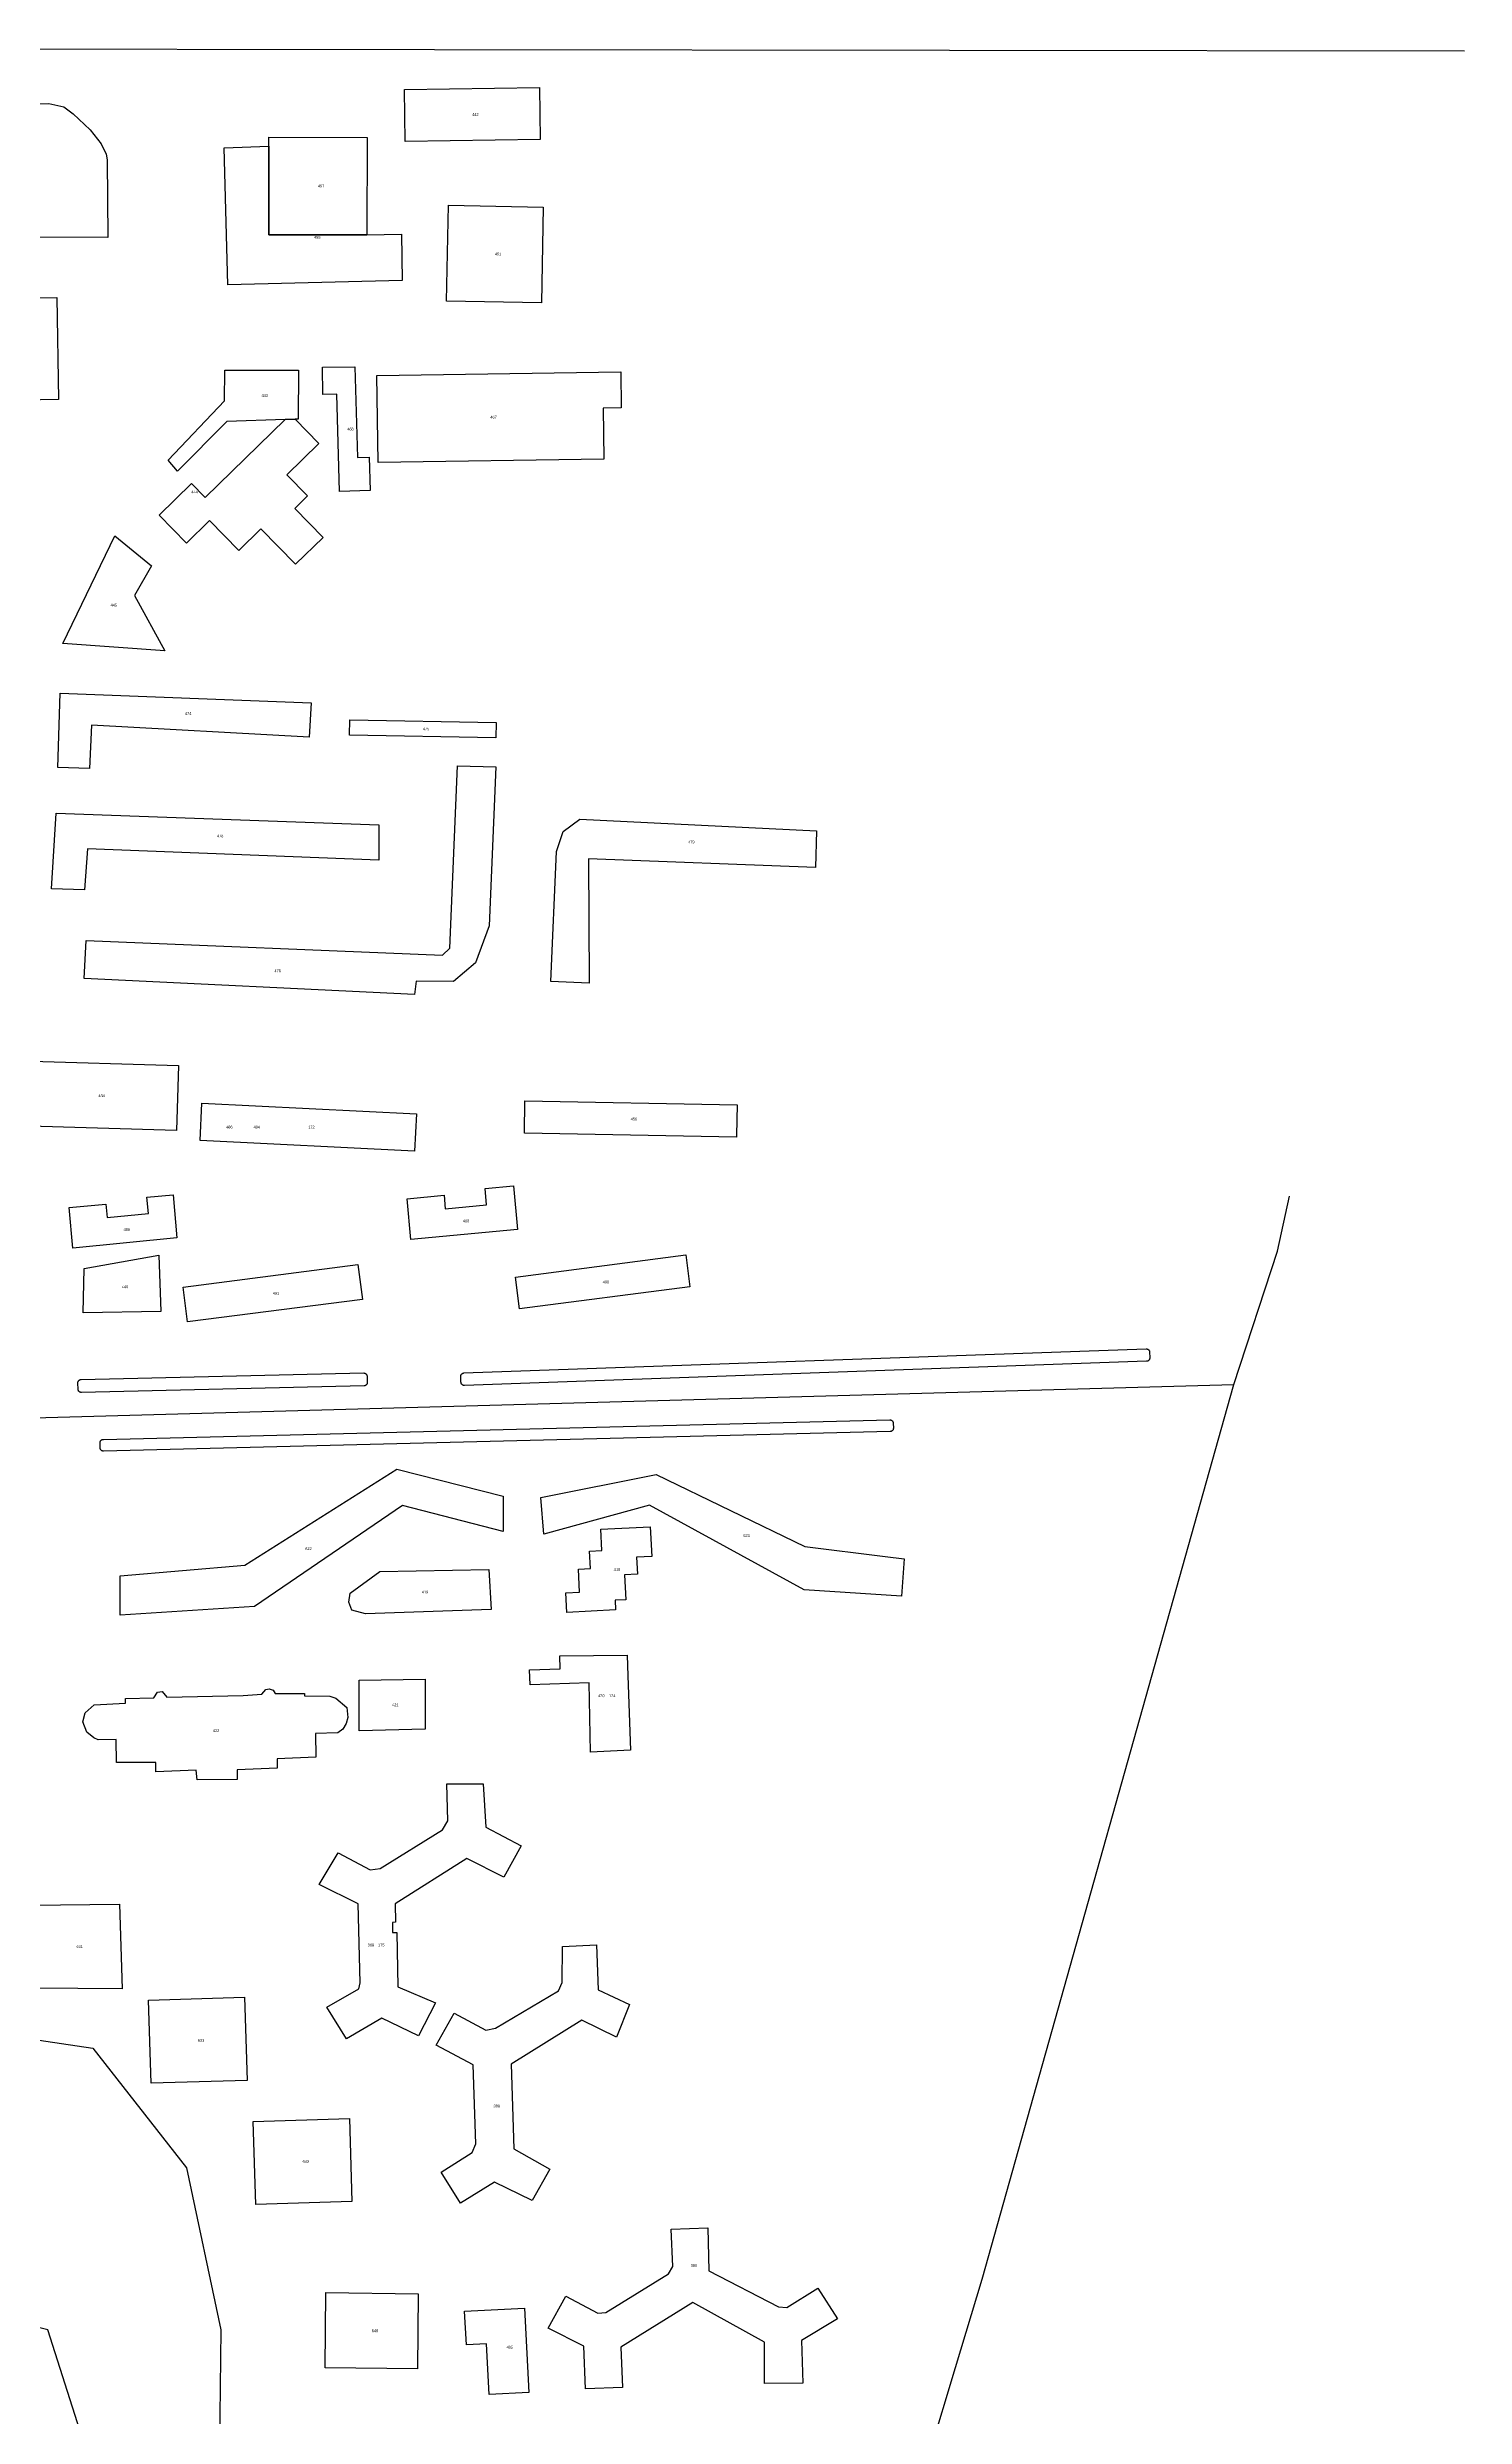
# Model space of a CAD drawing. Header units: inches. Extents: x 446772 to 450278, y 4426030 to 4428716.
# Drawn here: x 449834 to 450265, y 4427070 to 4427792 of the extents above; entities that cross this region are included whole.
import ezdxf

# ---------------------------------------------------------------- set-up
doc = ezdxf.new("R2010")
doc.units = ezdxf.units.IN
doc.header["$MEASUREMENT"] = 0
for name, color, linetype in [('BuildingCreator', 10, 'Continuous'), ('BuildingCreatorAnno', 10, 'Continuous'), ('GreenBelt3D', 10, 'Continuous'), ('Road3D', 10, 'Continuous'), ('SanDianShu02', 10, 'Continuous')]:
    doc.layers.add(name, color=color, linetype=linetype)

msp = doc.modelspace()

# ---------------------------------------------------------------- linework, layer by layer
at = {"layer": 'BuildingCreator'}
for points in [[(449942.63, 4427763.53), (449942.39, 4427779.43), (449983.53, 4427780.06), (449983.77, 4427764.16)], [(449851.5, 4427759.73), (449851.83, 4427757.95), (449852.01, 4427734.31), (449808.4, 4427734.38), (449809.36, 4427762.02), (449801.07, 4427761.63), (449800.97, 4427746.53), (449787.75, 4427746.84), (449787.85, 4427775.04), (449834.02, 4427775.17), (449838.62, 4427774.14), (449841.51, 4427772.01), (449846.68, 4427767.09), (449849.98, 4427762.85)], [(449941.5, 4427735.27), (449941.71, 4427721.25), (449888.59, 4427719.89), (449887.51, 4427761.62), (449901.13, 4427762.16), (449901.07, 4427735.16), (449930.96, 4427735.11)], [(449901.07, 4427735.16), (449901.13, 4427762.16), (449901.11, 4427764.85), (449931.01, 4427764.8), (449930.96, 4427735.11)], [(449984.15, 4427714.36), (449955.24, 4427714.95), (449955.82, 4427744.14), (449984.74, 4427743.55)], [(449809.71, 4427684.47), (449809.21, 4427715.57), (449836.54, 4427716), (449837.03, 4427684.9)], [(449873.25, 4427663.07), (449870.45, 4427666.41), (449887.62, 4427684.49), (449887.69, 4427693.89), (449910.15, 4427693.83), (449910.07, 4427678.99), (449909.09, 4427678.95), (449906.11, 4427678.85), (449888.3, 4427678.24)], [(449928.09, 4427667.3), (449931.71, 4427667.39), (449931.99, 4427657.22), (449922.58, 4427656.96), (449921.78, 4427686.54), (449917.53, 4427686.44), (449917.49, 4427694.78), (449927.34, 4427694.9)], [(449934.44, 4427665.73), (449934.03, 4427692.28), (450008.32, 4427693.41), (450008.49, 4427682.36), (450002.93, 4427682.28), (450003.17, 4427666.78)], [(449908.99, 4427651.76), (449917.61, 4427642.9), (449909.22, 4427634.72), (449898.7, 4427645.53), (449891.93, 4427638.93), (449883.03, 4427648.08), (449875.98, 4427641.21), (449867.68, 4427649.74), (449877.55, 4427659.35), (449881.7, 4427655.08), (449906.11, 4427678.85), (449909.09, 4427678.95), (449916.35, 4427671.49), (449906.63, 4427662.02), (449912.91, 4427655.57)], [(449869.4, 4427608.38), (449838.31, 4427610.56), (449854.2, 4427643.45), (449865.29, 4427634.3), (449860.18, 4427625.2)], [(449913.38, 4427582.05), (449847.09, 4427585.71), (449846.49, 4427572.51), (449836.76, 4427572.79), (449837.51, 4427595.43), (449913.98, 4427592.55)], [(449970.29, 4427581.83), (449925.71, 4427582.66), (449925.79, 4427587.32), (449970.38, 4427586.49)], [(449964.04, 4427513.32), (449957.34, 4427507.59), (449945.99, 4427507.67), (449945.45, 4427503.68), (449844.78, 4427508.47), (449845.46, 4427520.12), (449953.98, 4427515.6), (449956.21, 4427517.81), (449958.55, 4427573.29), (449970.24, 4427572.99), (449968.21, 4427524.61)], [(449934.63, 4427544.53), (449845.81, 4427548.02), (449844.96, 4427535.49), (449834.89, 4427535.89), (449836.32, 4427558.86), (449934.66, 4427555.35)], [(450067.66, 4427542.35), (449998.47, 4427544.94), (449998.73, 4427507.08), (449987.04, 4427507.61), (449988.75, 4427547.22), (449990.76, 4427553.31), (449995.9, 4427557.05), (450067.99, 4427553.56)], [(449872.98, 4427462.21), (449824.78, 4427463.61), (449825.35, 4427483.38), (449873.55, 4427481.99)], [(449945.52, 4427455.92), (449880.15, 4427459.18), (449880.72, 4427470.54), (449946.09, 4427467.29)], [(449945.52, 4427455.92), (449880.15, 4427459.18), (449880.72, 4427470.54), (449946.09, 4427467.29)], [(449945.52, 4427455.92), (449880.15, 4427459.18), (449880.72, 4427470.54), (449946.09, 4427467.29)], [(450043.61, 4427460.2), (449978.96, 4427461.38), (449979.14, 4427471.22), (450043.79, 4427470), (450043.59, 4427460.76)], [(449976.85, 4427431.99), (449944.38, 4427429.01), (449943.23, 4427441.41), (449954.49, 4427442.45), (449954.87, 4427438.36), (449967.44, 4427439.51), (449966.98, 4427444.5), (449975.62, 4427445.3)], [(449873.02, 4427429.52), (449841.35, 4427426.36), (449840.2, 4427438.77), (449851.46, 4427439.8), (449851.84, 4427435.71), (449864.41, 4427436.87), (449863.95, 4427441.85), (449871.98, 4427442.65)], [(449844.53, 4427406.68), (449844.78, 4427420.17), (449867.56, 4427424.21), (449868.21, 4427407.07)], [(449977.52, 4427407.82), (449976.26, 4427417.56), (450028.17, 4427424.27), (450029.43, 4427414.52)], [(449876.34, 4427403.88), (449874.97, 4427414.47), (449928.26, 4427421.35), (449929.63, 4427410.75)], [(449972.55, 4427339.97), (449941.82, 4427347.89), (449896.74, 4427317.13), (449855.76, 4427314.5), (449855.76, 4427326.51), (449893.81, 4427329.73), (449940.06, 4427359.03), (449972.55, 4427350.81)], [(450094.7, 4427331.67), (450093.89, 4427320.32), (450064.18, 4427322.23), (450017.06, 4427348.03), (449984.86, 4427339.25), (449983.98, 4427350.39), (450019.11, 4427357.41), (450064.47, 4427335.42), (450088.87, 4427332.39)], [(449991.9, 4427315.38), (449991.6, 4427321.35), (449995.81, 4427321.56), (449995.46, 4427328.52), (449999.1, 4427328.7), (449998.84, 4427334.02), (450002.6, 4427334.21), (450002.28, 4427340.72), (450017.32, 4427341.47), (450017.77, 4427332.38), (450013.13, 4427332.15), (450013.39, 4427327.03), (450009.47, 4427326.83), (450009.85, 4427319.23), (450006.6, 4427319.07), (450006.75, 4427316.12)], [(449930.55, 4427314.95), (449926.35, 4427316), (449925.51, 4427318.52), (449925.93, 4427321.26), (449934.96, 4427327.78), (449968.17, 4427328.4), (449968.8, 4427316.2)], [(450011.26, 4427273.35), (449999.13, 4427272.77), (449998.68, 4427293.86), (449980.75, 4427293.32), (449980.53, 4427297.87), (449989.92, 4427298.14), (449989.77, 4427302.13), (450010.25, 4427302.33), (450010.47, 4427296)], [(450011.26, 4427273.35), (449999.13, 4427272.77), (449998.68, 4427293.86), (449980.75, 4427293.32), (449980.53, 4427297.87), (449989.92, 4427298.14), (449989.77, 4427302.13), (450010.25, 4427302.33), (450010.47, 4427296)], [(449928.67, 4427279.31), (449928.59, 4427294.7), (449948.73, 4427295.02), (449948.72, 4427279.76)], [(449903.05, 4427290.62), (449911.92, 4427290.68), (449911.92, 4427289.9), (449919.68, 4427289.85), (449921.47, 4427289.28), (449924.87, 4427286.37), (449925.19, 4427283.37), (449924.66, 4427281.49), (449923.63, 4427279.83), (449922.08, 4427278.62), (449915.34, 4427278.44), (449915.46, 4427271.23), (449903.68, 4427270.75), (449903.66, 4427267.87), (449891.46, 4427267.39), (449891.44, 4427264.4), (449879.23, 4427264.37), (449879, 4427267.26), (449866.7, 4427266.79), (449866.64, 4427269.67), (449854.69, 4427269.64), (449854.56, 4427276.64), (449849.1, 4427276.56), (449847.74, 4427277.13), (449845.62, 4427278.92), (449844.44, 4427282.03), (449845.14, 4427284.8), (449847.89, 4427287.23), (449857.45, 4427287.72), (449857.46, 4427289.16), (449866.09, 4427289.32), (449867.12, 4427291.09), (449868.57, 4427291.3), (449870.01, 4427289.52), (449893.23, 4427290.03), (449898.95, 4427290.43), (449900.15, 4427291.87), (449901.18, 4427292.08), (449902.46, 4427291.63)], [(449972.68, 4427234.65), (449961.45, 4427240.39), (449939.6, 4427226.55), (449939.73, 4427221), (449938.79, 4427220.9), (449938.77, 4427217.79), (449940.05, 4427217.78), (449940.45, 4427201.24), (449951.86, 4427196.39), (449946.67, 4427186.32), (449935.53, 4427191.73), (449924.73, 4427185.47), (449918.82, 4427195.06), (449928.5, 4427200.66), (449928.94, 4427202.54), (449928.33, 4427226.52), (449916.43, 4427232.48), (449922.21, 4427242.1), (449931.99, 4427236.93), (449935.06, 4427237.35), (449954, 4427249.1), (449955.64, 4427251.86), (449955.38, 4427263.08), (449966.38, 4427263.11), (449967.23, 4427249.9), (449977.95, 4427244.27)], [(449972.68, 4427234.65), (449961.45, 4427240.39), (449939.6, 4427226.55), (449939.73, 4427221), (449938.79, 4427220.9), (449938.77, 4427217.79), (449940.05, 4427217.78), (449940.45, 4427201.24), (449951.86, 4427196.39), (449946.67, 4427186.32), (449935.53, 4427191.73), (449924.73, 4427185.47), (449918.82, 4427195.06), (449928.5, 4427200.66), (449928.94, 4427202.54), (449928.33, 4427226.52), (449916.43, 4427232.48), (449922.21, 4427242.1), (449931.99, 4427236.93), (449935.06, 4427237.35), (449954, 4427249.1), (449955.64, 4427251.86), (449955.38, 4427263.08), (449966.38, 4427263.11), (449967.23, 4427249.9), (449977.95, 4427244.27)], [(449856.4, 4427200.69), (449829.38, 4427200.85), (449828.6, 4427226.16), (449855.59, 4427226.43)], [(450007.08, 4427185.92), (449996.46, 4427191.09), (449974.95, 4427177.7), (449975.71, 4427151.94), (449986.77, 4427145.76), (449981.33, 4427136.14), (449969.84, 4427141.77), (449959.47, 4427135.4), (449953.65, 4427144.76), (449963.08, 4427150.8), (449964.2, 4427153.46), (449963.34, 4427177.55), (449952.11, 4427183.51), (449957.56, 4427193.24), (449967.25, 4427188.07), (449970.16, 4427188.72), (449989.35, 4427200.02), (449990.47, 4427202.56), (449990.55, 4427213.55), (450000.91, 4427214.04), (450001.49, 4427200.4), (450010.98, 4427195.85)], [(449865.21, 4427171.88), (449864.43, 4427197.19), (449893.73, 4427198.09), (449894.51, 4427172.78)], [(449897.11, 4427134.97), (449896.33, 4427160.28), (449925.64, 4427161.18), (449926.42, 4427135.87)], [(450056.43, 4427103.8), (450058.99, 4427103.56), (450068.42, 4427109.49), (450074.42, 4427100.12), (450063.45, 4427093.54), (450063.79, 4427080.55), (450052.18, 4427080.4), (450052.18, 4427092.95), (450030.33, 4427105.09), (450008.39, 4427091.47), (450008.91, 4427079.15), (449997.64, 4427078.78), (449997.13, 4427091.77), (449986.24, 4427097.29), (449991.6, 4427107.02), (450001.38, 4427101.85), (450003.77, 4427102.05), (450022.88, 4427113.8), (450024.17, 4427116.01), (450023.74, 4427127.44), (450034.92, 4427127.81), (450035.17, 4427114.71)], [(449946.39, 4427084.84), (449918.27, 4427085.22), (449918.51, 4427108.09), (449946.63, 4427107.7)], [(449980.3, 4427077.7), (449968.24, 4427077.08), (449967.45, 4427092.49), (449961.3, 4427092.17), (449960.76, 4427102.46), (449978.98, 4427103.39)]]:
    msp.add_lwpolyline(points, close=True, dxfattribs=at)
at = {"layer": 'GreenBelt3D'}
for points in [[(450168.59, 4427391.87, 50), (449960.69, 4427384.52, 50), (449960.61, 4427384.52, 50), (449960.52, 4427384.53, 50), (449960.43, 4427384.54, 50), (449960.34, 4427384.57, 50), (449960.26, 4427384.6, 50), (449960.18, 4427384.64, 50), (449960.1, 4427384.68, 50), (449960.03, 4427384.73, 50), (449959.96, 4427384.79, 50), (449959.9, 4427384.86, 50), (449959.84, 4427384.93, 50), (449959.79, 4427385, 50), (449959.75, 4427385.08, 50), (449959.71, 4427385.17, 50), (449959.69, 4427385.25, 50), (449959.67, 4427385.34, 50), (449959.66, 4427385.43, 50), (449959.65, 4427385.48, 50), (449959.59, 4427387.23, 50), (449959.59, 4427387.28, 50), (449959.59, 4427387.32, 50), (449959.59, 4427387.41, 50), (449959.6, 4427387.49, 50), (449959.62, 4427387.58, 50), (449959.65, 4427387.67, 50), (449959.69, 4427387.75, 50), (449959.73, 4427387.83, 50), (449959.78, 4427387.9, 50), (449959.83, 4427387.97, 50), (449959.9, 4427388.04, 50), (449959.96, 4427388.1, 50), (449960.04, 4427388.15, 50), (449960.11, 4427388.2, 50), (449960.19, 4427388.24, 50), (449960.28, 4427388.27, 50), (449960.36, 4427388.29, 50), (449960.45, 4427388.31, 50), (449960.54, 4427388.32, 50), (449960.55, 4427388.32, 50), (450168.45, 4427395.67, 50), (450168.53, 4427395.67, 50), (450168.62, 4427395.66, 50), (450168.71, 4427395.65, 50), (450168.8, 4427395.62, 50), (450168.88, 4427395.59, 50), (450168.96, 4427395.55, 50), (450169.04, 4427395.51, 50), (450169.11, 4427395.45, 50), (450169.18, 4427395.39, 50), (450169.24, 4427395.33, 50), (450169.3, 4427395.26, 50), (450169.35, 4427395.18, 50), (450169.39, 4427395.11, 50), (450169.42, 4427395.02, 50), (450169.45, 4427394.94, 50), (450169.47, 4427394.85, 50), (450169.48, 4427394.76, 50), (450169.49, 4427394.71, 50), (450169.55, 4427392.91, 50), (450169.55, 4427392.87, 50), (450169.55, 4427392.78, 50), (450169.53, 4427392.69, 50), (450169.51, 4427392.61, 50), (450169.49, 4427392.52, 50), (450169.45, 4427392.44, 50), (450169.41, 4427392.36, 50), (450169.36, 4427392.28, 50), (450169.3, 4427392.21, 50), (450169.24, 4427392.15, 50), (450169.17, 4427392.09, 50), (450169.1, 4427392.04, 50), (450169.02, 4427391.99, 50), (450168.94, 4427391.95, 50), (450168.86, 4427391.92, 50), (450168.77, 4427391.9, 50), (450168.68, 4427391.88, 50), (450168.6, 4427391.87, 50)], [(449930.1, 4427384.39, 50), (449843.97, 4427382.4, 50), (449843.91, 4427382.4, 50), (449843.82, 4427382.41, 50), (449843.73, 4427382.43, 50), (449843.64, 4427382.45, 50), (449843.56, 4427382.48, 50), (449843.48, 4427382.52, 50), (449843.4, 4427382.57, 50), (449843.33, 4427382.62, 50), (449843.26, 4427382.68, 50), (449843.2, 4427382.75, 50), (449843.14, 4427382.82, 50), (449843.09, 4427382.89, 50), (449843.05, 4427382.97, 50), (449843.01, 4427383.05, 50), (449842.99, 4427383.14, 50), (449842.97, 4427383.22, 50), (449842.95, 4427383.31, 50), (449842.95, 4427383.38, 50), (449842.91, 4427385.24, 50), (449842.91, 4427385.31, 50), (449842.91, 4427385.33, 50), (449842.91, 4427385.42, 50), (449842.92, 4427385.51, 50), (449842.94, 4427385.6, 50), (449842.97, 4427385.68, 50), (449843, 4427385.77, 50), (449843.05, 4427385.84, 50), (449843.1, 4427385.92, 50), (449843.15, 4427385.99, 50), (449843.21, 4427386.05, 50), (449843.28, 4427386.11, 50), (449843.36, 4427386.17, 50), (449843.43, 4427386.21, 50), (449843.51, 4427386.25, 50), (449843.6, 4427386.28, 50), (449843.68, 4427386.31, 50), (449843.77, 4427386.32, 50), (449843.86, 4427386.33, 50), (449843.88, 4427386.33, 50), (449843.95, 4427386.33, 50), (449930, 4427388.32, 50), (449930.07, 4427388.32, 50), (449930.16, 4427388.31, 50), (449930.25, 4427388.29, 50), (449930.34, 4427388.27, 50), (449930.42, 4427388.24, 50), (449930.5, 4427388.2, 50), (449930.58, 4427388.15, 50), (449930.65, 4427388.1, 50), (449930.72, 4427388.04, 50), (449930.78, 4427387.97, 50), (449930.84, 4427387.9, 50), (449930.89, 4427387.83, 50), (449930.93, 4427387.75, 50), (449930.96, 4427387.67, 50), (449930.99, 4427387.58, 50), (449931.01, 4427387.49, 50), (449931.02, 4427387.41, 50), (449931.03, 4427387.34, 50), (449931.07, 4427385.41, 50), (449931.07, 4427385.39, 50), (449931.07, 4427385.3, 50), (449931.06, 4427385.21, 50), (449931.04, 4427385.12, 50), (449931.01, 4427385.04, 50), (449930.97, 4427384.95, 50), (449930.93, 4427384.87, 50), (449930.88, 4427384.8, 50), (449930.83, 4427384.73, 50), (449930.76, 4427384.66, 50), (449930.7, 4427384.61, 50), (449930.62, 4427384.55, 50), (449930.55, 4427384.51, 50), (449930.47, 4427384.47, 50), (449930.38, 4427384.44, 50), (449930.29, 4427384.41, 50), (449930.21, 4427384.4, 50), (449930.12, 4427384.39, 50)], [(450090.43, 4427370.47, 50), (449850.72, 4427364.52, 50), (449850.65, 4427364.52, 50), (449850.56, 4427364.53, 50), (449850.47, 4427364.54, 50), (449850.38, 4427364.57, 50), (449850.3, 4427364.6, 50), (449850.22, 4427364.64, 50), (449850.14, 4427364.68, 50), (449850.07, 4427364.74, 50), (449850, 4427364.8, 50), (449849.94, 4427364.86, 50), (449849.88, 4427364.93, 50), (449849.83, 4427365.01, 50), (449849.79, 4427365.08, 50), (449849.76, 4427365.17, 50), (449849.73, 4427365.25, 50), (449849.71, 4427365.34, 50), (449849.7, 4427365.43, 50), (449849.69, 4427365.49, 50), (449849.66, 4427366.99, 50), (449849.65, 4427367.05, 50), (449849.65, 4427367.08, 50), (449849.66, 4427367.17, 50), (449849.67, 4427367.25, 50), (449849.69, 4427367.34, 50), (449849.72, 4427367.43, 50), (449849.75, 4427367.51, 50), (449849.79, 4427367.59, 50), (449849.84, 4427367.66, 50), (449849.9, 4427367.73, 50), (449849.96, 4427367.8, 50), (449850.03, 4427367.86, 50), (449850.1, 4427367.91, 50), (449850.18, 4427367.96, 50), (449850.26, 4427368, 50), (449850.34, 4427368.03, 50), (449850.43, 4427368.05, 50), (449850.52, 4427368.07, 50), (449850.61, 4427368.07, 50), (449850.63, 4427368.07, 50), (449850.7, 4427368.08, 50), (450090.34, 4427374.03, 50), (450090.41, 4427374.03, 50), (450090.5, 4427374.02, 50), (450090.59, 4427374, 50), (450090.67, 4427373.98, 50), (450090.76, 4427373.95, 50), (450090.84, 4427373.91, 50), (450090.92, 4427373.86, 50), (450090.99, 4427373.81, 50), (450091.06, 4427373.75, 50), (450091.12, 4427373.69, 50), (450091.17, 4427373.62, 50), (450091.22, 4427373.54, 50), (450091.27, 4427373.46, 50), (450091.3, 4427373.38, 50), (450091.33, 4427373.29, 50), (450091.35, 4427373.21, 50), (450091.36, 4427373.12, 50), (450091.37, 4427373.05, 50), (450091.4, 4427371.5, 50), (450091.4, 4427371.47, 50), (450091.4, 4427371.38, 50), (450091.39, 4427371.29, 50), (450091.37, 4427371.21, 50), (450091.34, 4427371.12, 50), (450091.31, 4427371.04, 50), (450091.26, 4427370.96, 50), (450091.21, 4427370.88, 50), (450091.16, 4427370.81, 50), (450091.1, 4427370.75, 50), (450091.03, 4427370.69, 50), (450090.96, 4427370.64, 50), (450090.88, 4427370.59, 50), (450090.8, 4427370.55, 50), (450090.71, 4427370.52, 50), (450090.63, 4427370.5, 50), (450090.54, 4427370.48, 50), (450090.45, 4427370.47, 50)]]:
    msp.add_polyline3d(points, close=True, dxfattribs=at)
at = {"layer": 'Road3D'}
msp.add_line((449434.13, 4427363.54, 50), (450195.16, 4427384.85, 50), dxfattribs=at)
for points in [[(449443.48, 4427787.63, 50), (449480.67, 4427792.23, 50), (450265.49, 4427791.23, 50)], [(450195.16, 4427384.85, 50), (450208.49, 4427425.44, 50), (450212.08, 4427442.19, 50)], [(450040.5, 4426909.67, 50), (450062.75, 4426959.08, 50), (450070.79, 4426977.23, 50), (450085.46, 4427011.5, 50), (450090.99, 4427025.22, 50), (450095.26, 4427037.76, 50), (450102.54, 4427059.25, 50), (450110.31, 4427085.26, 50), (450118.51, 4427112.18, 50), (450195.16, 4427384.85, 50)]]:
    msp.add_polyline3d(points, dxfattribs=at)
at = {"layer": 'SanDianShu02'}
msp.add_lwpolyline([(449627.58, 4427099.98), (449695.22, 4427164.38), (449764.17, 4427194.95), (449847.42, 4427182.59), (449876.04, 4427146.17), (449886.45, 4427096.73), (449885.8, 4427035.59), (449867.58, 4427000.47), (449853.27, 4427035.59), (449833.76, 4427096.73), (449796.69, 4427105.84), (449744.65, 4427110.39), (449744.65, 4427094.13), (449705.63, 4427104.54), (449674.41, 4427074.62), (449649.69, 4427068.11)], close=True, dxfattribs=at)

# ---------------------------------------------------------------- texts
at = {"layer": 'BuildingCreatorAnno', "color": 7}
for s, p in [('442', (449963.08, 4427771.37)), ('457', (449916.04, 4427749.55)), ('458', (449914.87, 4427733.95)), ('451', (449969.99, 4427728.83)), ('443', (449898.87, 4427685.74)), ('468', (449924.96, 4427675.53)), ('467', (449968.6, 4427679.12)), ('444', (449877.49, 4427656.36)), ('445', (449852.86, 4427621.84)), ('474', (449875.54, 4427588.85)), ('475', (449948.04, 4427584.15)), ('478', (449885.29, 4427551.54)), ('479', (450028.86, 4427549.68)), ('476', (449902.81, 4427510.44)), ('484', (449849.17, 4427472.37)), ('456', (450011.37, 4427465.28)), ('486', (449888.09, 4427462.81)), ('494', (449896.43, 4427462.81)), ('172', (449913.12, 4427462.81)), ('489', (449856.83, 4427431.6)), ('488', (449960.23, 4427434.23)), ('490', (450002.84, 4427415.62)), ('446', (449856.3, 4427414.16)), ('491', (449902.3, 4427412.19)), ('623', (450045.69, 4427338.36)), ('622', (449912.19, 4427334.34)), ('418', (450006.2, 4427328)), ('419', (449947.71, 4427321.13)), ('421', (449938.68, 4427286.78)), ('420', (450001.43, 4427289.54)), ('174', (450004.72, 4427289.54)), ('422', (449884.05, 4427278.93)), ('631', (449842.49, 4427213.11)), ('386', (449931.21, 4427213.6)), ('175', (449934.4, 4427213.6)), ('633', (449879.47, 4427184.56)), ('388', (449969.56, 4427164.52)), ('643', (449911.38, 4427147.65)), ('390', (450029.65, 4427115.93)), ('648', (449932.45, 4427096.04)), ('495', (449973.55, 4427091.04))]:
    msp.add_text(s, height=0.847, dxfattribs=at).set_placement(p)

doc.saveas('drawing.dxf')
